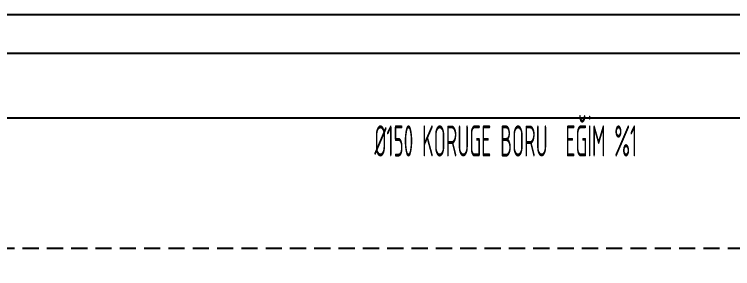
# Model space of a CAD drawing. Header units: centimetres. Extents: x 31 to 22766, y 238 to 3306.
# Drawn here: x 2437 to 2991, y 2406 to 2602 of the extents above; entities that cross this region are included whole.
import ezdxf
from ezdxf.xclip import XClip

# ---------------------------------------------------------------- set-up
doc = ezdxf.new("R2010")
doc.units = ezdxf.units.CM
doc.header["$XCLIPFRAME"] = 0
doc.linetypes.add('ACAD_ISO07W100', pattern=[3, 0, -3])
doc.linetypes.add('HIDDEN', pattern=[0.375, 0.25, -0.125])
doc.layers.add('izdüşüm', color=8, linetype='ACAD_ISO07W100')
doc.layers.add('M-ST-PİSSU', color=8, linetype='Continuous')
doc.styles.add('ST', font='geniso.shx', dxfattribs={"width": 0.85, "height": 125})
doc.styles.get("Standard").update_dxf_attribs({"font": 'GENISO.shx'})
doc.linetypes.add('WASTEWATER', pattern='A,6,-0.4,[")",Standard,S=1,R=0,X=-0.1,Y=-0.375],-0.2', length=6.6)

# ---------------------------------------------------------------- blocks, each defined once
blk = doc.blocks.new('G$CCD2FF134')
at = {"layer": 'M-ST-PİSSU', "color": 11, "linetype": 'WASTEWATER', "ltscale": 20}
blk.add_line((-128.67, 250.01), (-1867, 250), dxfattribs=at)
at = {"layer": 'M-ST-PİSSU', "color": 7, "linetype": 'WASTEWATER', "ltscale": 20, "style": 'ST', "width": 0.5}
blk.add_text('Ø150 KORUGE BORU  EĞİM %%%1 ', height=24, dxfattribs=at).set_placement((-992.4, 220.47, -58.4))

msp = doc.modelspace()

# ---------------------------------------------------------------- linework, layer by layer
for points in [[(207.03, 2602.03), (4087.03, 2602.03), (4087.03, 352.03), (207.03, 352.03)], [(237.03, 2572.03), (4057.03, 2572.03), (4057.03, 382.03), (237.03, 382.03)]]:
    msp.add_lwpolyline(points, close=True)
at = {"layer": 'izdüşüm', "color": 251, "linetype": 'HIDDEN', "ltscale": 50}
msp.add_lwpolyline([(437.03, 2422.03), (3857.03, 2422.03), (3857.03, 652.03), (437.03, 652.03)], close=True, dxfattribs=at)

# ---------------------------------------------------------------- block references
ref = msp.add_blockref('G$CCD2FF134', (3707.03, 2272.03))
XClip(ref).set_block_clipping_path([(-3470.0000000001, -1889.9999999982), (349.9999999999, 300.0000000019)])

doc.saveas('drawing.dxf')
